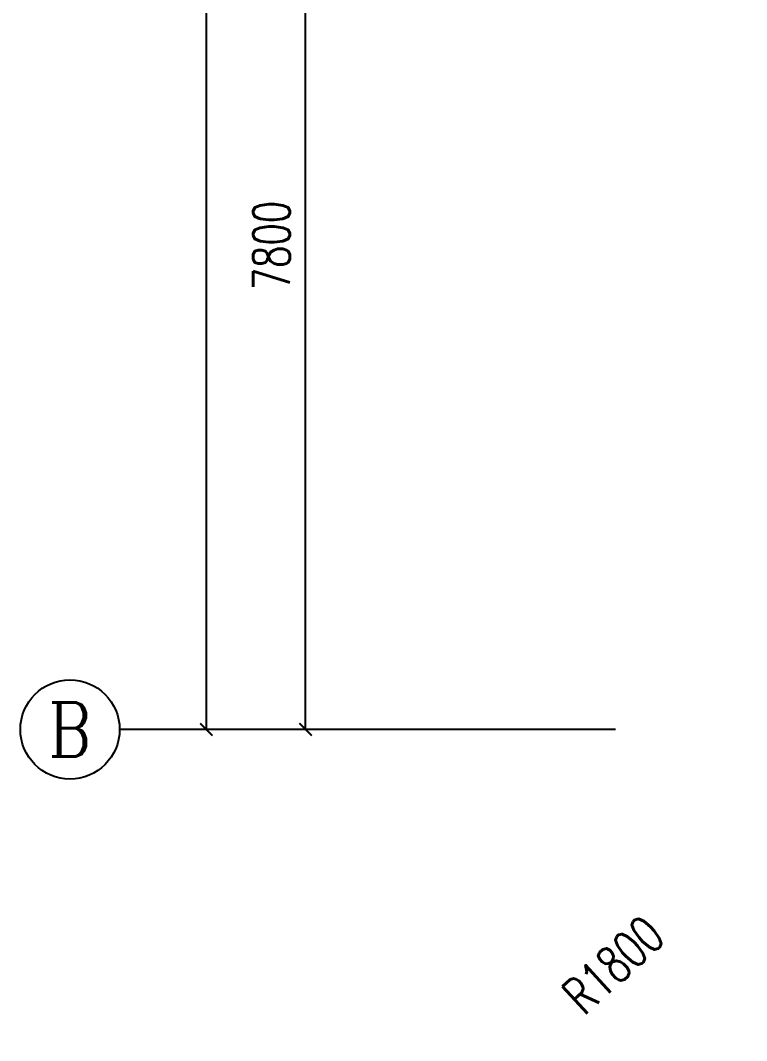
# Model space of a CAD drawing. Header units: millimetres. Extents: x 2680932 to 6187768, y 127588 to 383208.
# Drawn here: x 2880729 to 2886585, y 147002 to 155225 of the extents above; entities that cross this region are included whole.
import ezdxf
from ezdxf.enums import TextEntityAlignment as Align

# ---------------------------------------------------------------- set-up
doc = ezdxf.new("R2010")
doc.units = ezdxf.units.MM
doc.header["$LTSCALE"] = 20
for name, color, linetype in [('AXIS', 3, 'Continuous'), ('AXIS_TEXT', 7, 'Continuous'), ('PUB_DIM', 3, 'Continuous')]:
    doc.layers.add(name, color=color, linetype=linetype)
doc.styles.add('_TCH_AXIS', font='COMPLEX', dxfattribs={"bigfont": 'GBCBIG'})
doc.styles.add('_TCH_DIM', font='SIMPLEX', dxfattribs={"bigfont": 'GBCBIG'})
doc.styles.add('_TCH_DIM_T3', font='SIMPLEX', dxfattribs={"width": 0.705882, "bigfont": 'GBCBIG'})
doc.styles.add('COMPLEX', font='complex')
doc.dimstyles.new('_TCH_ARCH&&100', dxfattribs={"dimtxt": 297.5, "dimasz": 100, "dimexe": 250, "dimexo": 300, "dimgap": 126.25, "dimtad": 1, "dimdec": 0, "dimzin": 0, "dimdsep": 46, "dimtxsty": '_TCH_DIM_T3', "dimblk": 'ARCHTICK', "dimcen": 0.09, "dimclrt": 7, "dimazin": 2, "dimtfac": 1, "dimtdec": 0, "dimtix": 1, "dimtmove": 2, "dimatfit": 3, "dimfxl": 1, "dimtolj": 1, "dimtzin": 0, "dimarcsym": 0})

# ---------------------------------------------------------------- blocks, each defined once
blk = doc.blocks.new('_ArchTick')
at = {"color": 0, "linetype": 'ByBlock', "lineweight": -3, "const_width": 0.15}
blk.add_lwpolyline([(-0.5, -0.5), (0.5, 0.5)], dxfattribs=at)
blk = doc.blocks.new('*D75')
at = {"layer": 'AXIS', "color": 0, "lineweight": -2, "transparency": 16777216}
for p, q in [((2885228.6, 157309.9), (2882778.6, 157309.9)), ((2883028.6, 149509.9), (2883028.6, 157309.9)), ((2885228.6, 149509.9), (2882778.6, 149509.9))]:
    blk.add_line(p, q, dxfattribs=at)
at = {"layer": 'Defpoints', "color": 0, "lineweight": -3, "transparency": 16777216}
for p in [(2883028.6, 157309.9), (2885528.6, 157309.9), (2885528.6, 149509.9)]:
    blk.add_point(p, dxfattribs=at)
at = {"layer": 'AXIS', "color": 0, "lineweight": -2, "transparency": 16777216, "xscale": 100, "yscale": 100, "zscale": 100}
for p, rotation in [((2883028.6, 157309.9), 90), ((2883028.6, 149509.9), 270)]:
    blk.add_blockref('_ArchTick', p, dxfattribs=dict(at, rotation=rotation))
at = {"layer": 'AXIS', "color": 7, "transparency": 16777216, "insert": (2882753.6, 153409.9), "char_height": 297.5, "attachment_point": 5, "rotation": 90, "style": '_TCH_DIM_T3'}
blk.add_mtext('\\A1;7800', dxfattribs=at)
blk = doc.blocks.new('*D83')
at = {"layer": 'AXIS', "color": 0, "lineweight": -2, "transparency": 16777216}
for p, q in [((2885228.6, 211909.9), (2881978.6, 211909.9)), ((2882228.6, 149509.9), (2882228.6, 211909.9)), ((2885228.6, 149509.9), (2881978.6, 149509.9))]:
    blk.add_line(p, q, dxfattribs=at)
at = {"layer": 'Defpoints', "color": 0, "lineweight": -3, "transparency": 16777216}
for p in [(2882228.6, 211909.9), (2885528.6, 211909.9), (2885528.6, 149509.9)]:
    blk.add_point(p, dxfattribs=at)
at = {"layer": 'AXIS', "color": 0, "lineweight": -2, "transparency": 16777216, "xscale": 100, "yscale": 100, "zscale": 100}
for p, rotation in [((2882228.6, 211909.9), 90), ((2882228.6, 149509.9), 270)]:
    blk.add_blockref('_ArchTick', p, dxfattribs=dict(at, rotation=rotation))
at = {"layer": 'AXIS', "color": 7, "transparency": 16777216, "insert": (2881953.6, 180709.9), "char_height": 297.5, "attachment_point": 5, "rotation": 90, "style": '_TCH_DIM_T3'}
blk.add_mtext('\\A1;62400', dxfattribs=at)
blk = doc.blocks.new('_AXISO')
blk.add_circle((0, 0), 0.5)
at = {"layer": 'AXIS_TEXT', "style": 'COMPLEX', "width": 1.041667}
blk.add_attdef('A', text='', height=0.56, dxfattribs=at).set_placement((-0.25, -0.28), (0.25, -0.28), align=Align.FIT)

msp = doc.modelspace()

# ---------------------------------------------------------------- linework, layer by layer
at = {"layer": 'AXIS'}
msp.add_line((2885528.6, 149509.9), (2881528.6, 149509.9), dxfattribs=at)
at = {"layer": 'PUB_DIM'}
msp.add_lwpolyline([(2885288.4, 147034.6, 0, 0, 0), (2887054.4, 148659.8, 66, 0, 0), (2887201.5, 148795.2, 0, 0, 0)], format="xyseb", dxfattribs=at)

# ---------------------------------------------------------------- block references
at = {"layer": 'AXIS'}
ref = msp.add_blockref('_AXISO', (2881128.6, 149509.9), dxfattribs=dict(at, xscale=800, yscale=800, zscale=800))
ref.add_attrib('A', 'B', dxfattribs={"layer": 'AXIS_TEXT', "height": 435.3, "style": '_TCH_AXIS'}).set_placement((2880952.4, 149292.3), (2881304.7, 149292.3), align=Align.FIT)

# ---------------------------------------------------------------- texts
at = {"layer": 'PUB_DIM', "color": 7, "style": '_TCH_DIM', "width": 0.705882}
msp.add_text('R1800', height=297.5, rotation=42.62343, dxfattribs=at).set_placement((2885276.5, 147195.2))

# ---------------------------------------------------------------- dimensions: what is measured, and where the dimension line sits
at = {"layer": 'AXIS'}
for p2, distance, picture, middle in [((2885528.6, 211909.9), 3300, '*D83', (2881953.6, 180709.9)), ((2885528.6, 157309.9), 2500, '*D75', (2882753.6, 153409.9))]:
    dim = msp.add_aligned_dim(p1=(2885528.6, 149509.9), p2=p2, distance=distance, dimstyle='_TCH_ARCH&&100', dxfattribs=at)
    dim.commit()
    dim.dimension.update_dxf_attribs({"geometry": picture, "text_midpoint": middle})

doc.saveas('drawing.dxf')
